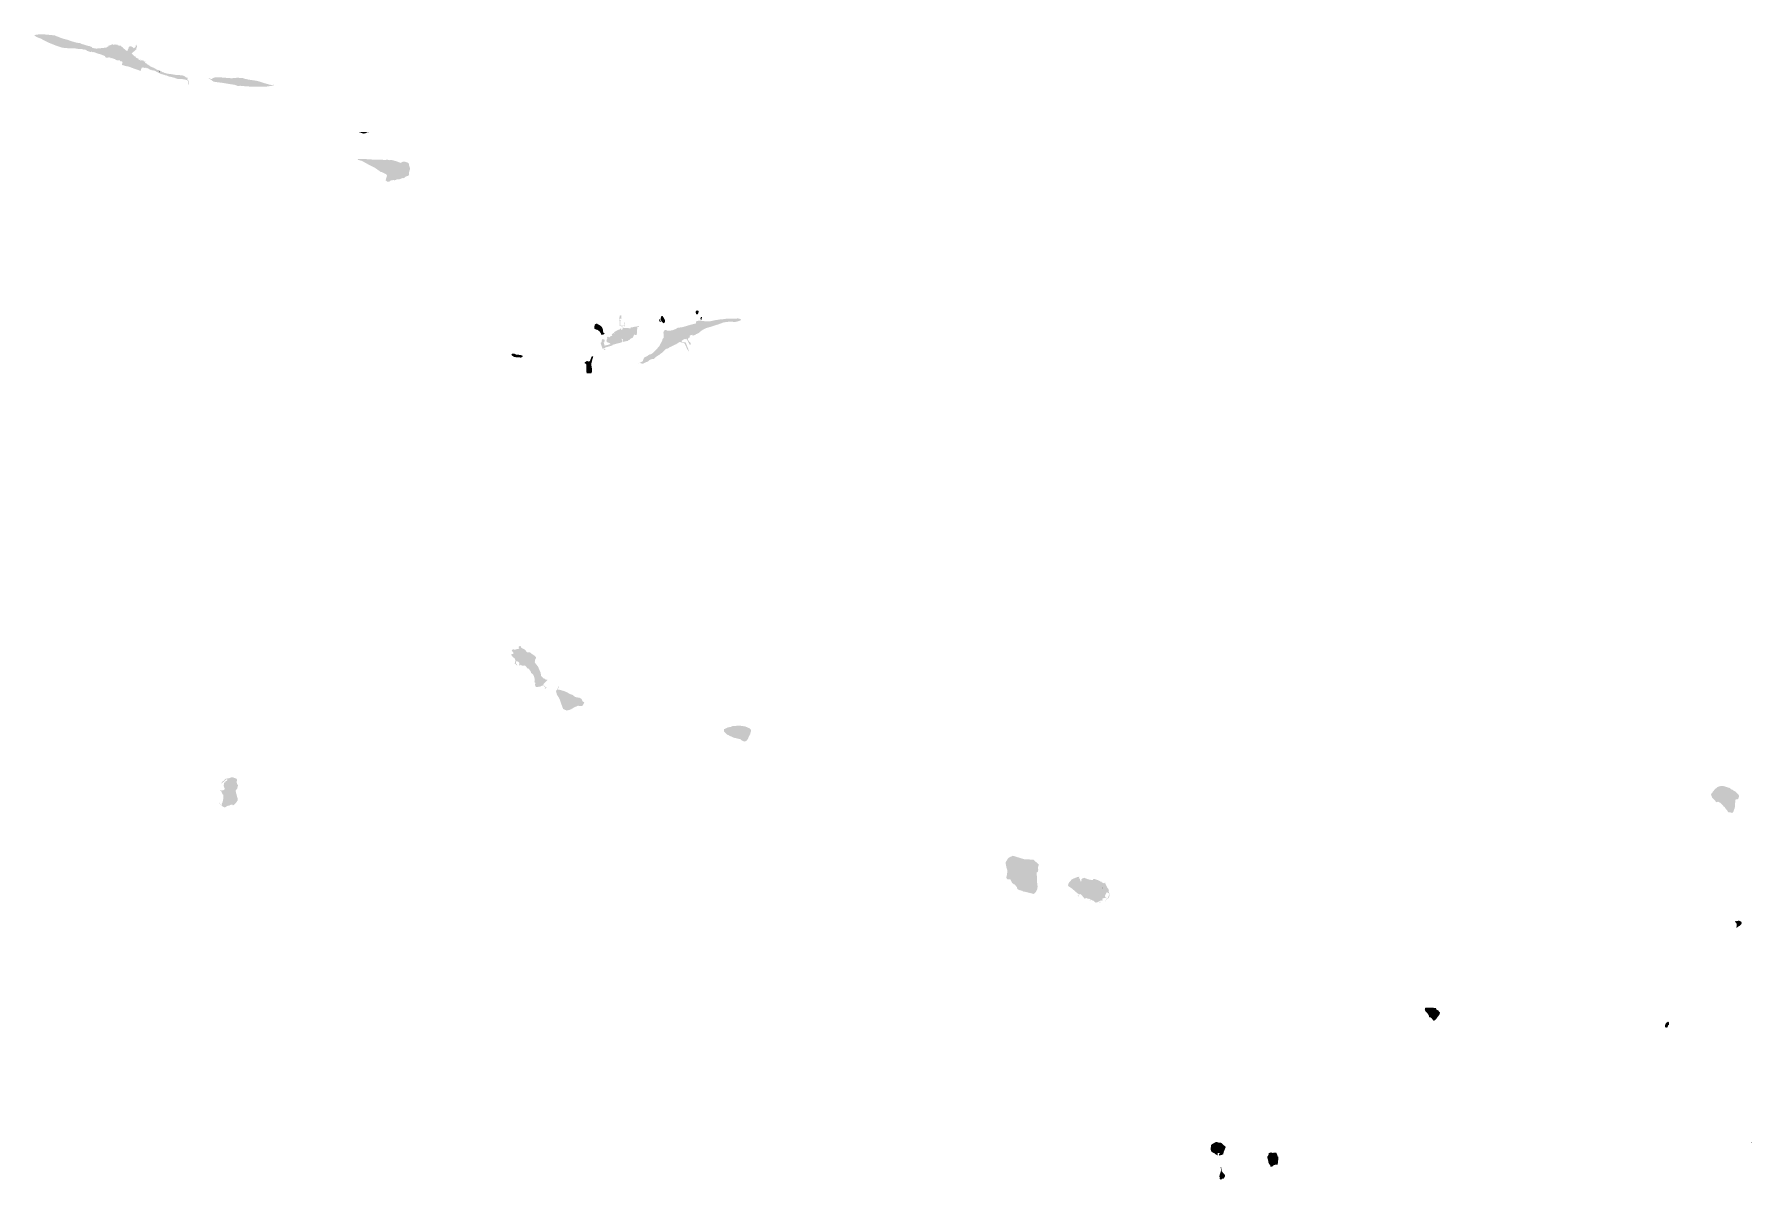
# Model space of a CAD drawing. Header units: inches. Extents: x 654032 to 718425, y 9295013 to 9424773.
# Drawn here: x 663695 to 704794, y 9332048 to 9359447 of the extents above; entities that cross this region are included whole.
import ezdxf

# ---------------------------------------------------------------- set-up
doc = ezdxf.new("R2010")
doc.units = ezdxf.units.IN
doc.header["$MEASUREMENT"] = 0

msp = doc.modelspace()

# ---------------------------------------------------------------- hatches: boundary and pattern name
for points in [[(665469, 9359157), (665463, 9359172), (665499, 9359183), (665518, 9359191), (665561, 9359208), (665573, 9359211), (665574, 9359193), (665595, 9359200), (665618, 9359202), (665620, 9359207), (665633, 9359206), (665633, 9359201), (665637, 9359200), (665638, 9359205), (665645, 9359202), (665646, 9359198), (665656, 9359196), (665659, 9359204), (665684, 9359196), (665688, 9359207), (665692, 9359206), (665685, 9359189), (665716, 9359182), (665718, 9359176), (665730, 9359172), (665738, 9359178), (665756, 9359174), (665761, 9359177), (665775, 9359169), (665786, 9359158), (665780, 9359149), (665789, 9359142), (665796, 9359148), (665807, 9359141), (665814, 9359137), (665812, 9359133), (665820, 9359125), (665830, 9359115), (665843, 9359100), (665848, 9359099), (665880, 9359069), (665917, 9359048), (665928, 9359057), (665926, 9359078), (665944, 9359098), (665950, 9359125), (665958, 9359146), (665981, 9359159), (666005, 9359160), (666036, 9359147), (666053, 9359137), (666066, 9359121), (666072, 9359109), (666115, 9359145), (666121, 9359180), (666130, 9359200), (666154, 9359161), (666132, 9359104), (666138, 9359090), (666024, 9358993), (666040, 9358972), (666067, 9358946), (666098, 9358918), (666107, 9358920), (666124, 9358904), (666118, 9358900), (666149, 9358878), (666160, 9358870), (666177, 9358871), (666188, 9358866), (666178, 9358856), (666193, 9358845), (666222, 9358831), (666231, 9358847), (666240, 9358842), (666232, 9358822), (666243, 9358817), (666248, 9358828), (666264, 9358821), (666270, 9358831), (666294, 9358817), (666294, 9358813), (666300, 9358809), (666308, 9358826), (666323, 9358816), (666313, 9358796), (666326, 9358790), (666337, 9358804), (666355, 9358793), (666340, 9358769), (666374, 9358747), (666379, 9358751), (666389, 9358744), (666385, 9358739), (666393, 9358733), (666394, 9358727), (666406, 9358727), (666439, 9358706), (666449, 9358702), (666456, 9358694), (666471, 9358681), (666504, 9358665), (666518, 9358661), (666533, 9358658), (666533, 9358652), (666543, 9358647), (666546, 9358654), (666558, 9358649), (666566, 9358639), (666579, 9358630), (666597, 9358621), (666602, 9358630), (666610, 9358625), (666604, 9358616), (666626, 9358603), (666651, 9358593), (666666, 9358597), (666682, 9358597), (666688, 9358591), (666689, 9358582), (666699, 9358580), (666706, 9358579), (666712, 9358574), (666716, 9358566), (666732, 9358564), (666741, 9358561), (666751, 9358551), (666781, 9358537), (666788, 9358555), (666794, 9358553), (666788, 9358534), (666811, 9358524), (666821, 9358524), (666850, 9358512), (666890, 9358506), (666936, 9358497), (666984, 9358494), (667024, 9358487), (667051, 9358481), (667102, 9358475), (667150, 9358473), (667164, 9358477), (667190, 9358469), (667214, 9358465), (667233, 9358466), (667269, 9358457), (667295, 9358440), (667314, 9358427), (667334, 9358412), (667361, 9358412), (667360, 9358387), (667355, 9358384), (667357, 9358368), (667367, 9358355), (667376, 9358345), (667390, 9358334), (667390, 9358276), (667381, 9358243), (667369, 9358248), (667371, 9358286), (667375, 9358314), (667376, 9358325), (667364, 9358339), (667357, 9358347), (667347, 9358352), (667335, 9358355), (667307, 9358364), (667272, 9358371), (667231, 9358377), (667205, 9358379), (667174, 9358381), (667146, 9358380), (667125, 9358381), (667119, 9358382), (667101, 9358388), (667064, 9358402), (667043, 9358410), (667006, 9358420), (666955, 9358432), (666920, 9358438), (666905, 9358441), (666895, 9358445), (666884, 9358450), (666874, 9358456), (666864, 9358462), (666859, 9358463), (666850, 9358464), (666841, 9358463), (666832, 9358465), (666818, 9358471), (666802, 9358479), (666789, 9358483), (666781, 9358486), (666772, 9358488), (666755, 9358492), (666743, 9358495), (666727, 9358499), (666719, 9358501), (666712, 9358505), (666698, 9358512), (666689, 9358515), (666680, 9358520), (666672, 9358525), (666665, 9358529), (666652, 9358537), (666641, 9358542), (666632, 9358548), (666607, 9358559), (666590, 9358571), (666566, 9358580), (666543, 9358590), (666540, 9358581), (666532, 9358584), (666534, 9358591), (666525, 9358595), (666518, 9358579), (666499, 9358585), (666504, 9358596), (666491, 9358600), (666488, 9358596), (666479, 9358599), (666481, 9358605), (666471, 9358609), (666466, 9358592), (666451, 9358598), (666456, 9358619), (666428, 9358621), (666423, 9358628), (666419, 9358631), (666406, 9358633), (666399, 9358635), (666399, 9358639), (666385, 9358647), (666381, 9358632), (666372, 9358635), (666375, 9358645), (666352, 9358653), (666349, 9358643), (666328, 9358649), (666324, 9358639), (666313, 9358641), (666317, 9358656), (666310, 9358653), (666290, 9358658), (666287, 9358651), (666274, 9358650), (666268, 9358651), (666263, 9358641), (666263, 9358636), (666264, 9358631), (666254, 9358627), (666249, 9358620), (666246, 9358609), (666242, 9358579), (666235, 9358572), (666158, 9358602), (666106, 9358619), (666012, 9358654), (665966, 9358670), (665941, 9358679), (665888, 9358687), (665790, 9358716), (665802, 9358766), (665807, 9358785), (665801, 9358787), (665803, 9358793), (665787, 9358799), (665785, 9358803), (665775, 9358807), (665766, 9358802), (665763, 9358795), (665767, 9358792), (665765, 9358788), (665758, 9358792), (665765, 9358809), (665757, 9358810), (665747, 9358814), (665747, 9358821), (665723, 9358830), (665721, 9358825), (665710, 9358828), (665708, 9358825), (665688, 9358831), (665685, 9358827), (665675, 9358830), (665672, 9358824), (665663, 9358827), (665665, 9358834), (665636, 9358842), (665634, 9358849), (665627, 9358854), (665609, 9358859), (665583, 9358868), (665580, 9358862), (665564, 9358866), (665567, 9358875), (665539, 9358885), (665532, 9358873), (665523, 9358876), (665526, 9358890), (665514, 9358891), (665510, 9358888), (665494, 9358893), (665494, 9358898), (665484, 9358900), (665480, 9358891), (665455, 9358897), (665454, 9358889), (665431, 9358894), (665427, 9358888), (665390, 9358900), (665392, 9358911), (665388, 9358914), (665388, 9358920), (665384, 9358925), (665351, 9358941), (665309, 9358959), (665257, 9358975), (665230, 9358983), (665212, 9358988), (665160, 9359008), (665135, 9359018), (665087, 9359027), (665084, 9359012), (665074, 9359015), (665075, 9359029), (665049, 9359034), (665045, 9359022), (665012, 9359033), (664983, 9359043), (664954, 9359055), (664939, 9359066), (664940, 9359071), (664915, 9359079), (664882, 9359087), (664877, 9359083), (664865, 9359086), (664864, 9359091), (664825, 9359094), (664791, 9359095), (664773, 9359094), (664746, 9359097), (664736, 9359100), (664712, 9359103), (664694, 9359107), (664670, 9359111), (664644, 9359113), (664621, 9359113), (664582, 9359114), (664547, 9359114), (664498, 9359116), (664451, 9359119), (664414, 9359122), (664366, 9359129), (664344, 9359134), (664307, 9359145), (664276, 9359157), (664233, 9359170), (664196, 9359184), (664154, 9359202), (664123, 9359214), (664050, 9359244), (664005, 9359264), (663962, 9359286), (663930, 9359303), (663912, 9359313), (663879, 9359329), (663853, 9359346), (663818, 9359358), (663765, 9359377), (663732, 9359396), (663705, 9359413), (663695, 9359421), (663696, 9359425), (663702, 9359428), (663727, 9359437), (663764, 9359442), (663809, 9359446), (663836, 9359447), (663885, 9359447), (663940, 9359446), (663988, 9359441), (664005, 9359444), (664043, 9359436), (664093, 9359432), (664146, 9359425), (664176, 9359424), (664187, 9359424), (664206, 9359408), (664262, 9359389), (664314, 9359370), (664352, 9359353), (664404, 9359339), (664445, 9359329), (664500, 9359313), (664574, 9359286), (664623, 9359271), (664694, 9359252), (664754, 9359239), (664797, 9359236), (664822, 9359219), (664886, 9359202), (664947, 9359181), (665011, 9359162), (665014, 9359168), (665035, 9359161), (665034, 9359157), (665079, 9359140), (665075, 9359129), (665081, 9359123), (665126, 9359114), (665168, 9359108), (665193, 9359108), (665263, 9359114), (665349, 9359123), (665422, 9359132), (665431, 9359133), (665428, 9359146), (665469, 9359157)], [(666686, 9358545), (666684, 9358546), (666686, 9358551), (666681, 9358553), (666685, 9358563), (666706, 9358555), (666702, 9358545), (666697, 9358547), (666695, 9358541), (666693, 9358542), (666692, 9358538), (666685, 9358541), (666686, 9358545)], [(667942, 9358347), (667895, 9358380), (667872, 9358398), (667870, 9358399), (667870, 9358400), (667870, 9358401), (667871, 9358403), (667872, 9358404), (667874, 9358405), (667875, 9358405), (667877, 9358405), (667920, 9358379), (667924, 9358377), (667929, 9358377), (667936, 9358379), (667947, 9358384), (667961, 9358395), (667973, 9358402), (667985, 9358408), (668001, 9358413), (668026, 9358417), (668041, 9358418), (668059, 9358417), (668100, 9358417), (668172, 9358416), (668227, 9358411), (668274, 9358408), (668335, 9358400), (668390, 9358399), (668440, 9358399), (668490, 9358402), (668526, 9358407), (668546, 9358409), (668563, 9358410), (668576, 9358410), (668594, 9358407), (668609, 9358404), (668631, 9358403), (668652, 9358403), (668677, 9358401), (668686, 9358399), (668706, 9358392), (668736, 9358384), (668819, 9358365), (668868, 9358357), (668926, 9358349), (668961, 9358344), (669030, 9358333), (669064, 9358323), (669134, 9358301), (669171, 9358288), (669233, 9358271), (669305, 9358249), (669361, 9358238), (669385, 9358229), (669394, 9358228), (669397, 9358228), (669400, 9358230), (669402, 9358233), (669405, 9358238), (669410, 9358242), (669416, 9358243), (669419, 9358243), (669422, 9358242), (669425, 9358237), (669425, 9358235), (669422, 9358230), (669417, 9358227), (669409, 9358222), (669400, 9358218), (669390, 9358216), (669372, 9358214), (669342, 9358212), (669298, 9358205), (669266, 9358200), (669236, 9358195), (669171, 9358196), (669088, 9358198), (668991, 9358193), (668846, 9358199), (668703, 9358209), (668620, 9358217), (668575, 9358211), (668564, 9358212), (668555, 9358213), (668549, 9358216), (668540, 9358222), (668529, 9358228), (668511, 9358233), (668499, 9358237), (668441, 9358248), (668415, 9358251), (668358, 9358261), (668263, 9358275), (668180, 9358290), (668140, 9358294), (668027, 9358308), (667997, 9358314), (667977, 9358320), (667971, 9358325), (667942, 9358347)], [(671458, 9357115), (671479, 9357115), (671518, 9357109), (671656, 9357111), (671671, 9357106), (671709, 9357112), (671667, 9357099), (671658, 9357100), (671613, 9357078), (671574, 9357073), (671518, 9357087), (671484, 9357104), (671458, 9357109), (671458, 9357115)], [(672131, 9356076), (672117, 9356095), (672107, 9356104), (672058, 9356128), (672043, 9356139), (672010, 9356152), (671979, 9356159), (671953, 9356179), (671929, 9356195), (671908, 9356211), (671877, 9356232), (671853, 9356249), (671823, 9356265), (671804, 9356277), (671750, 9356302), (671725, 9356313), (671686, 9356334), (671653, 9356355), (671612, 9356376), (671562, 9356406), (671527, 9356421), (671489, 9356431), (671447, 9356445), (671437, 9356442), (671432, 9356445), (671436, 9356452), (671442, 9356463), (671477, 9356463), (671519, 9356463), (671554, 9356465), (671587, 9356467), (671611, 9356465), (671657, 9356460), (671724, 9356455), (671804, 9356452), (671863, 9356447), (671910, 9356448), (671941, 9356452), (671965, 9356449), (671990, 9356449), (672018, 9356451), (672036, 9356447), (672053, 9356441), (672074, 9356443), (672097, 9356440), (672117, 9356447), (672133, 9356449), (672169, 9356443), (672202, 9356437), (672243, 9356442), (672277, 9356435), (672303, 9356425), (672346, 9356414), (672382, 9356402), (672430, 9356384), (672459, 9356372), (672483, 9356384), (672516, 9356403), (672564, 9356402), (672587, 9356394), (672613, 9356384), (672642, 9356369), (672658, 9356349), (672662, 9356313), (672668, 9356292), (672676, 9356271), (672684, 9356250), (672686, 9356230), (672680, 9356211), (672671, 9356175), (672659, 9356126), (672657, 9356116), (672660, 9356090), (672648, 9356065), (672611, 9356054), (672588, 9356048), (672561, 9356028), (672549, 9356013), (672535, 9356012), (672524, 9356006), (672510, 9356008), (672491, 9356004), (672460, 9355989), (672446, 9355986), (672425, 9355980), (672415, 9355978), (672390, 9355980), (672370, 9355978), (672350, 9355967), (672322, 9355958), (672311, 9355955), (672301, 9355959), (672284, 9355962), (672267, 9355958), (672253, 9355957), (672240, 9355953), (672226, 9355952), (672209, 9355935), (672188, 9355924), (672180, 9355924), (672136, 9355927), (672127, 9355936), (672116, 9355945), (672101, 9355953), (672108, 9355979), (672137, 9356068), (672131, 9356076)], [(677325, 9352272), (677299, 9352262), (677291, 9352260), (677279, 9352259), (677271, 9352260), (677263, 9352263), (677260, 9352266), (677257, 9352272), (677256, 9352280), (677254, 9352289), (677251, 9352296), (677243, 9352308), (677230, 9352326), (677217, 9352344), (677212, 9352348), (677190, 9352365), (677184, 9352371), (677176, 9352376), (677164, 9352379), (677154, 9352382), (677133, 9352388), (677121, 9352393), (677109, 9352399), (677100, 9352404), (677097, 9352411), (677097, 9352421), (677097, 9352434), (677099, 9352459), (677104, 9352493), (677111, 9352508), (677119, 9352516), (677137, 9352524), (677154, 9352526), (677170, 9352520), (677186, 9352510), (677196, 9352504), (677219, 9352493), (677238, 9352479), (677264, 9352462), (677272, 9352453), (677285, 9352432), (677298, 9352399), (677302, 9352379), (677304, 9352363), (677307, 9352336), (677311, 9352321), (677315, 9352313), (677323, 9352303), (677328, 9352298), (677341, 9352294), (677345, 9352292), (677346, 9352288), (677346, 9352285), (677343, 9352281), (677325, 9352272)], [(677527, 9352004), (677458, 9351985), (677350, 9351954), (677358, 9351911), (677347, 9351892), (677321, 9351894), (677316, 9351903), (677349, 9351920), (677341, 9351948), (677335, 9351942), (677294, 9351925), (677257, 9352034), (677256, 9352036), (677244, 9352071), (677273, 9352081), (677273, 9352119), (677288, 9352158), (677346, 9352141), (677336, 9352084), (677319, 9352080), (677343, 9351998), (677478, 9352035), (677478, 9352047), (677458, 9352064), (677395, 9352085), (677387, 9352132), (677409, 9352178), (677398, 9352189), (677419, 9352217), (677449, 9352198), (677474, 9352207), (677473, 9352220), (677493, 9352227), (677511, 9352235), (677526, 9352250), (677514, 9352277), (677535, 9352285), (677545, 9352267), (677548, 9352271), (677538, 9352299), (677559, 9352307), (677567, 9352288), (677574, 9352292), (677565, 9352317), (677611, 9352348), (677680, 9352383), (677710, 9352392), (677710, 9352402), (677743, 9352408), (677747, 9352373), (677759, 9352375), (677755, 9352465), (677704, 9352468), (677705, 9352590), (677695, 9352600), (677697, 9352665), (677704, 9352718), (677743, 9352727), (677747, 9352649), (677707, 9352647), (677706, 9352611), (677727, 9352610), (677729, 9352603), (677716, 9352584), (677716, 9352478), (677765, 9352479), (677806, 9352480), (677803, 9352547), (677830, 9352549), (677827, 9352534), (677811, 9352533), (677812, 9352480), (677821, 9352488), (677826, 9352480), (677826, 9352469), (677824, 9352462), (677813, 9352459), (677808, 9352468), (677787, 9352468), (677761, 9352460), (677765, 9352395), (677781, 9352393), (677783, 9352434), (677819, 9352418), (677860, 9352421), (677968, 9352416), (677967, 9352438), (678019, 9352438), (678019, 9352445), (678106, 9352458), (678161, 9352473), (678173, 9352461), (678156, 9352448), (678147, 9352455), (678135, 9352454), (678125, 9352446), (678122, 9352436), (678124, 9352426), (678111, 9352251), (678051, 9352263), (678016, 9352190), (677944, 9352157), (677949, 9352140), (677903, 9352127), (677906, 9352116), (677782, 9352090), (677785, 9352152), (677752, 9352166), (677753, 9352140), (677765, 9352139), (677768, 9352093), (677747, 9352085), (677749, 9352077), (677653, 9352054), (677522, 9352016), (677527, 9352004)], [(680607, 9352612), (680601, 9352608), (680592, 9352605), (680573, 9352598), (680559, 9352592), (680534, 9352582), (680518, 9352576), (680500, 9352572), (680460, 9352567), (680441, 9352567), (680429, 9352567), (680415, 9352569), (680390, 9352574), (680377, 9352575), (680346, 9352575), (680323, 9352574), (680311, 9352573), (680294, 9352569), (680278, 9352565), (680266, 9352563), (680254, 9352563), (680235, 9352562), (680215, 9352561), (680203, 9352559), (680177, 9352552), (680130, 9352534), (680078, 9352514), (679999, 9352489), (679941, 9352469), (679895, 9352455), (679820, 9352434), (679786, 9352423), (679768, 9352417), (679753, 9352410), (679712, 9352390), (679697, 9352381), (679679, 9352370), (679612, 9352321), (679615, 9352316), (679575, 9352293), (679563, 9352287), (679556, 9352284), (679546, 9352281), (679539, 9352279), (679534, 9352276), (679524, 9352267), (679511, 9352259), (679502, 9352255), (679479, 9352247), (679449, 9352239), (679443, 9352260), (679415, 9352257), (679381, 9352236), (679378, 9352233), (679377, 9352230), (679376, 9352226), (679390, 9352203), (679358, 9352189), (679354, 9352186), (679349, 9352181), (679347, 9352178), (679344, 9352173), (679342, 9352168), (679339, 9352157), (679337, 9352145), (679370, 9352086), (679385, 9352090), (679410, 9352033), (679378, 9352021), (679350, 9352079), (679316, 9352145), (679311, 9352143), (679302, 9352166), (679278, 9352155), (679261, 9352148), (679253, 9352160), (679196, 9352123), (679188, 9352118), (679185, 9352115), (679184, 9352113), (679183, 9352108), (679182, 9352104), (679184, 9352100), (679195, 9352089), (679205, 9352083), (679216, 9352080), (679228, 9352079), (679282, 9352078), (679345, 9351919), (679347, 9351910), (679355, 9351867), (679355, 9351864), (679355, 9351862), (679353, 9351861), (679351, 9351862), (679350, 9351864), (679344, 9351876), (679338, 9351889), (679330, 9351902), (679322, 9351913), (679314, 9351926), (679304, 9351951), (679276, 9352014), (679257, 9352049), (679248, 9352058), (679198, 9352071), (679143, 9352091), (679057, 9352036), (679053, 9352033), (679049, 9352032), (679041, 9352031), (679030, 9352027), (679020, 9352020), (679003, 9352011), (678994, 9352006), (678978, 9351999), (678961, 9351992), (678950, 9351986), (678944, 9351982), (678935, 9351975), (678930, 9351973), (678920, 9351970), (678911, 9351968), (678902, 9351964), (678897, 9351961), (678883, 9351950), (678863, 9351937), (678851, 9351930), (678841, 9351928), (678833, 9351926), (678824, 9351924), (678814, 9351923), (678810, 9351923), (678804, 9351919), (678798, 9351914), (678792, 9351907), (678789, 9351903), (678782, 9351897), (678767, 9351882), (678744, 9351858), (678735, 9351847), (678727, 9351839), (678713, 9351828), (678697, 9351818), (678681, 9351806), (678670, 9351796), (678656, 9351785), (678597, 9351748), (678579, 9351735), (678565, 9351724), (678544, 9351704), (678529, 9351689), (678522, 9351684), (678516, 9351681), (678510, 9351680), (678501, 9351680), (678490, 9351680), (678484, 9351679), (678472, 9351677), (678452, 9351671), (678434, 9351665), (678424, 9351658), (678403, 9351643), (678392, 9351633), (678386, 9351627), (678378, 9351621), (678373, 9351619), (678362, 9351616), (678348, 9351611), (678315, 9351596), (678269, 9351573), (678256, 9351569), (678248, 9351568), (678240, 9351568), (678229, 9351573), (678216, 9351578), (678201, 9351582), (678189, 9351583), (678178, 9351583), (678171, 9351582), (678164, 9351579), (678156, 9351576), (678150, 9351572), (678145, 9351570), (678143, 9351570), (678142, 9351570), (678141, 9351571), (678256, 9351626), (678261, 9351646), (678288, 9351715), (678376, 9351760), (678391, 9351772), (678406, 9351781), (678421, 9351788), (678430, 9351791), (678439, 9351792), (678450, 9351794), (678460, 9351798), (678468, 9351802), (678477, 9351810), (678491, 9351820), (678631, 9351963), (678648, 9351987), (678656, 9351998), (678666, 9352014), (678669, 9352026), (678675, 9352037), (678686, 9352052), (678694, 9352064), (678701, 9352081), (678715, 9352110), (678721, 9352126), (678724, 9352136), (678728, 9352149), (678734, 9352161), (678740, 9352169), (678746, 9352174), (678751, 9352180), (678755, 9352186), (678757, 9352196), (678758, 9352203), (678757, 9352263), (678753, 9352284), (678751, 9352303), (678751, 9352313), (678754, 9352323), (678760, 9352342), (678770, 9352357), (678777, 9352368), (678786, 9352372), (678794, 9352374), (678812, 9352372), (678838, 9352362), (678852, 9352361), (678873, 9352359), (678910, 9352357), (678933, 9352362), (678969, 9352370), (678995, 9352378), (679016, 9352388), (679032, 9352394), (679055, 9352405), (679073, 9352415), (679097, 9352429), (679107, 9352430), (679120, 9352429), (679134, 9352431), (679149, 9352434), (679176, 9352439), (679208, 9352443), (679391, 9352497), (679509, 9352526), (679517, 9352526), (679522, 9352530), (679527, 9352532), (679531, 9352537), (679533, 9352573), (679547, 9352589), (679562, 9352593), (679585, 9352594), (679609, 9352596), (679622, 9352598), (679631, 9352601), (679637, 9352602), (679643, 9352601), (679654, 9352597), (679661, 9352594), (679675, 9352591), (679698, 9352589), (679743, 9352584), (679773, 9352582), (679801, 9352580), (679835, 9352581), (679861, 9352583), (679885, 9352586), (679971, 9352606), (680028, 9352615), (680119, 9352629), (680128, 9352629), (680144, 9352629), (680161, 9352631), (680210, 9352636), (680270, 9352646), (680370, 9352647), (680467, 9352642), (680482, 9352643), (680497, 9352645), (680512, 9352650), (680529, 9352652), (680540, 9352650), (680558, 9352647), (680611, 9352625), (680607, 9352612)], [(678753, 9352536), (678726, 9352559), (678711, 9352584), (678684, 9352573), (678669, 9352571), (678657, 9352575), (678649, 9352602), (678643, 9352614), (678640, 9352627), (678652, 9352641), (678673, 9352592), (678697, 9352602), (678678, 9352630), (678681, 9352646), (678695, 9352691), (678704, 9352706), (678717, 9352710), (678729, 9352705), (678741, 9352693), (678758, 9352666), (678781, 9352625), (678785, 9352604), (678787, 9352586), (678784, 9352565), (678782, 9352552), (678772, 9352547), (678753, 9352536)], [(679537, 9352835), (679558, 9352849), (679562, 9352842), (679568, 9352836), (679580, 9352840), (679596, 9352826), (679586, 9352785), (679577, 9352763), (679571, 9352752), (679556, 9352746), (679543, 9352749), (679528, 9352763), (679526, 9352775), (679522, 9352796), (679522, 9352813), (679537, 9352835)], [(679643, 9352670), (679646, 9352678), (679649, 9352682), (679650, 9352684), (679652, 9352685), (679655, 9352686), (679658, 9352686), (679672, 9352683), (679675, 9352681), (679677, 9352679), (679677, 9352677), (679677, 9352673), (679677, 9352670), (679675, 9352667), (679673, 9352665), (679666, 9352657), (679665, 9352655), (679664, 9352650), (679664, 9352647), (679665, 9352641), (679665, 9352632), (679664, 9352629), (679663, 9352625), (679662, 9352623), (679661, 9352622), (679659, 9352622), (679657, 9352621), (679655, 9352622), (679654, 9352624), (679652, 9352626), (679651, 9352627), (679651, 9352628), (679649, 9352628), (679648, 9352628), (679644, 9352627), (679640, 9352626), (679637, 9352626), (679635, 9352626), (679633, 9352628), (679631, 9352631), (679631, 9352634), (679632, 9352641), (679634, 9352646), (679638, 9352658), (679643, 9352670)], [(675376, 9351762), (675376, 9351759), (675376, 9351755), (675378, 9351748), (675378, 9351742), (675377, 9351738), (675374, 9351735), (675369, 9351732), (675364, 9351730), (675361, 9351727), (675358, 9351725), (675356, 9351722), (675352, 9351718), (675351, 9351717), (675347, 9351716), (675342, 9351715), (675335, 9351715), (675327, 9351715), (675322, 9351716), (675317, 9351717), (675313, 9351719), (675308, 9351721), (675303, 9351722), (675297, 9351723), (675294, 9351723), (675247, 9351723), (675235, 9351723), (675207, 9351725), (675194, 9351727), (675188, 9351728), (675179, 9351730), (675167, 9351735), (675161, 9351739), (675154, 9351744), (675145, 9351750), (675130, 9351760), (675123, 9351764), (675119, 9351768), (675115, 9351772), (675114, 9351777), (675114, 9351783), (675115, 9351790), (675119, 9351797), (675122, 9351801), (675126, 9351804), (675134, 9351808), (675142, 9351809), (675151, 9351809), (675168, 9351807), (675180, 9351806), (675183, 9351806), (675185, 9351805), (675203, 9351796), (675209, 9351793), (675219, 9351789), (675229, 9351787), (675241, 9351785), (675260, 9351783), (675287, 9351781), (675302, 9351779), (675323, 9351776), (675330, 9351775), (675347, 9351772), (675353, 9351772), (675357, 9351772), (675362, 9351772), (675365, 9351772), (675368, 9351772), (675372, 9351770), (675374, 9351768), (675375, 9351766), (675376, 9351764), (675376, 9351762)], [(677021, 9351334), (676912, 9351336), (676901, 9351428), (676906, 9351544), (676895, 9351563), (676859, 9351583), (676874, 9351604), (676923, 9351636), (676961, 9351620), (676985, 9351622), (677036, 9351747), (677070, 9351742), (677067, 9351732), (677021, 9351559), (677040, 9351440), (677037, 9351366), (677027, 9351355), (677021, 9351334)], [(675537, 9344257), (675522, 9344275), (675509, 9344287), (675498, 9344274), (675468, 9344318), (675431, 9344353), (675421, 9344343), (675406, 9344342), (675364, 9344345), (675335, 9344367), (675310, 9344343), (675297, 9344368), (675299, 9344391), (675306, 9344399), (675295, 9344417), (675271, 9344439), (675234, 9344458), (675214, 9344400), (675248, 9344371), (675246, 9344357), (675256, 9344348), (675253, 9344344), (675191, 9344396), (675212, 9344479), (675195, 9344498), (675202, 9344508), (675140, 9344555), (675122, 9344585), (675108, 9344600), (675103, 9344613), (675157, 9344628), (675162, 9344649), (675146, 9344675), (675130, 9344689), (675118, 9344720), (675155, 9344733), (675200, 9344728), (675226, 9344734), (675248, 9344743), (675270, 9344742), (675302, 9344757), (675285, 9344780), (675287, 9344797), (675315, 9344814), (675334, 9344811), (675350, 9344771), (675379, 9344756), (675436, 9344728), (675464, 9344699), (675472, 9344672), (675502, 9344661), (675532, 9344665), (675564, 9344657), (675609, 9344619), (675653, 9344591), (675683, 9344568), (675704, 9344548), (675697, 9344518), (675689, 9344499), (675674, 9344489), (675672, 9344427), (675693, 9344388), (675725, 9344352), (675750, 9344316), (675808, 9344182), (675817, 9344137), (675825, 9344094), (675858, 9344067), (675885, 9344037), (675925, 9344026), (675922, 9344004), (675937, 9344009), (675952, 9344011), (675963, 9344011), (675975, 9343998), (675962, 9343987), (675922, 9343947), (675892, 9343916), (675873, 9343893), (675938, 9343822), (675950, 9343830), (675958, 9343821), (675914, 9343788), (675908, 9343796), (675928, 9343820), (675876, 9343874), (675834, 9343860), (675798, 9343844), (675766, 9343839), (675758, 9343838), (675738, 9343834), (675710, 9343833), (675693, 9343846), (675683, 9343857), (675679, 9343887), (675678, 9343901), (675684, 9343914), (675679, 9343945), (675660, 9343948), (675659, 9343960), (675667, 9343963), (675666, 9343983), (675669, 9343998), (675671, 9344018), (675664, 9344047), (675657, 9344069), (675649, 9344094), (675638, 9344117), (675611, 9344156), (675588, 9344158), (675578, 9344186), (675568, 9344216), (675537, 9344257)], [(676507, 9343287), (676437, 9343270), (676396, 9343288), (676350, 9343310), (676328, 9343368), (676313, 9343406), (676305, 9343431), (676276, 9343517), (676248, 9343574), (676236, 9343597), (676215, 9343628), (676193, 9343671), (676191, 9343688), (676177, 9343745), (676208, 9343767), (676239, 9343853), (676251, 9343850), (676220, 9343771), (676263, 9343768), (676303, 9343756), (676364, 9343739), (676426, 9343714), (676486, 9343682), (676528, 9343661), (676576, 9343645), (676631, 9343599), (676661, 9343588), (676747, 9343574), (676791, 9343546), (676804, 9343517), (676818, 9343488), (676858, 9343464), (676811, 9343382), (676736, 9343379), (676708, 9343389), (676655, 9343364), (676604, 9343340), (676554, 9343309), (676507, 9343287)], [(680668, 9342535), (680611, 9342564), (680591, 9342585), (680553, 9342594), (680507, 9342604), (680443, 9342619), (680423, 9342626), (680402, 9342637), (680373, 9342649), (680338, 9342661), (680310, 9342682), (680297, 9342685), (680263, 9342703), (680226, 9342747), (680199, 9342770), (680203, 9342794), (680198, 9342824), (680230, 9342834), (680260, 9342852), (680298, 9342868), (680320, 9342872), (680371, 9342882), (680405, 9342899), (680428, 9342901), (680498, 9342905), (680538, 9342912), (680574, 9342912), (680609, 9342904), (680642, 9342899), (680704, 9342891), (680807, 9342848), (680838, 9342821), (680850, 9342798), (680848, 9342783), (680832, 9342740), (680833, 9342713), (680826, 9342705), (680803, 9342661), (680768, 9342589), (680743, 9342551), (680711, 9342531), (680686, 9342529), (680668, 9342535)], [(668256, 9340954), (668245, 9340952), (668202, 9340975), (668168, 9341003), (668141, 9341018), (668133, 9341037), (668131, 9341050), (668129, 9341069), (668140, 9341067), (668137, 9341059), (668142, 9341036), (668148, 9341022), (668162, 9341011), (668188, 9340998), (668180, 9341023), (668178, 9341033), (668202, 9341087), (668217, 9341164), (668219, 9341235), (668214, 9341255), (668198, 9341269), (668186, 9341297), (668171, 9341329), (668173, 9341348), (668141, 9341360), (668141, 9341371), (668199, 9341358), (668230, 9341372), (668251, 9341386), (668253, 9341405), (668232, 9341439), (668228, 9341469), (668223, 9341489), (668233, 9341504), (668233, 9341520), (668230, 9341539), (668262, 9341556), (668277, 9341582), (668299, 9341588), (668324, 9341615), (668289, 9341625), (668223, 9341565), (668200, 9341546), (668180, 9341527), (668170, 9341531), (668200, 9341579), (668223, 9341583), (668260, 9341632), (668298, 9341643), (668353, 9341651), (668373, 9341658), (668406, 9341671), (668442, 9341673), (668532, 9341639), (668546, 9341616), (668538, 9341574), (668541, 9341536), (668551, 9341506), (668569, 9341485), (668557, 9341431), (668552, 9341409), (668538, 9341394), (668532, 9341378), (668520, 9341372), (668513, 9341351), (668519, 9341315), (668549, 9341202), (668560, 9341164), (668564, 9341135), (668555, 9341112), (668533, 9341081), (668503, 9341043), (668458, 9341005), (668453, 9341002), (668447, 9340998), (668437, 9341022), (668401, 9341020), (668352, 9340994), (668322, 9340991), (668256, 9340954)], [(703938, 9341088), (703923, 9341108), (703916, 9341117), (703901, 9341135), (703887, 9341151), (703884, 9341154), (703875, 9341159), (703871, 9341162), (703857, 9341179), (703852, 9341185), (703849, 9341189), (703847, 9341192), (703837, 9341215), (703835, 9341218), (703834, 9341223), (703825, 9341249), (703823, 9341259), (703835, 9341293), (703847, 9341291), (703860, 9341321), (703872, 9341341), (703889, 9341358), (703911, 9341388), (703952, 9341419), (703961, 9341430), (703971, 9341439), (703992, 9341446), (704007, 9341450), (704013, 9341453), (704023, 9341455), (704044, 9341461), (704078, 9341468), (704093, 9341469), (704100, 9341468), (704165, 9341451), (704237, 9341427), (704252, 9341425), (704258, 9341423), (704266, 9341418), (704315, 9341380), (704319, 9341378), (704323, 9341379), (704328, 9341379), (704333, 9341378), (704339, 9341370), (704364, 9341352), (704397, 9341336), (704440, 9341293), (704482, 9341251), (704486, 9341242), (704488, 9341233), (704489, 9341216), (704484, 9341194), (704478, 9341173), (704472, 9341159), (704466, 9341154), (704450, 9341147), (704434, 9341141), (704425, 9341145), (704419, 9341147), (704416, 9341146), (704412, 9341140), (704407, 9341132), (704402, 9341116), (704400, 9341100), (704401, 9341094), (704403, 9341089), (704403, 9341082), (704399, 9341074), (704399, 9341066), (704397, 9341035), (704397, 9341008), (704397, 9340991), (704397, 9340985), (704395, 9340976), (704391, 9340955), (704382, 9340923), (704368, 9340884), (704356, 9340850), (704350, 9340841), (704339, 9340831), (704331, 9340823), (704323, 9340821), (704316, 9340822), (704303, 9340826), (704289, 9340833), (704281, 9340835), (704273, 9340834), (704255, 9340834), (704244, 9340835), (704229, 9340842), (704222, 9340849), (704220, 9340855), (704208, 9340884), (704201, 9340889), (704176, 9340916), (704156, 9340947), (704132, 9340971), (704122, 9340978), (704116, 9340986), (704109, 9340996), (704099, 9341007), (704085, 9341018), (704066, 9341037), (704056, 9341048), (704047, 9341057), (704036, 9341067), (704013, 9341078), (703996, 9341086), (703990, 9341088), (703985, 9341088), (703981, 9341088), (703979, 9341087), (703977, 9341086), (703975, 9341085), (703973, 9341084), (703971, 9341084), (703969, 9341085), (703968, 9341086), (703965, 9341087), (703965, 9341087), (703963, 9341087), (703961, 9341086), (703957, 9341082), (703955, 9341078), (703954, 9341076), (703953, 9341075), (703953, 9341075), (703951, 9341075), (703951, 9341076), (703949, 9341077), (703938, 9341088)], [(687705, 9339058), (687696, 9338995), (687661, 9338925), (687616, 9338886), (687602, 9338882), (687583, 9338890), (687549, 9338900), (687396, 9338937), (687366, 9338940), (687327, 9338963), (687284, 9338968), (687231, 9338993), (687214, 9339020), (687208, 9339025), (687208, 9339050), (687196, 9339058), (687176, 9339086), (687163, 9339106), (687138, 9339115), (687111, 9339138), (687098, 9339141), (687079, 9339182), (687053, 9339230), (687004, 9339236), (686979, 9339235), (686953, 9339275), (686971, 9339333), (686981, 9339427), (686977, 9339465), (686962, 9339508), (686936, 9339632), (686996, 9339732), (687039, 9339765), (687115, 9339796), (687382, 9339714), (687604, 9339702), (687735, 9339587), (687715, 9339524), (687719, 9339461), (687716, 9339419), (687684, 9339396), (687691, 9339177), (687705, 9339058)], [(688955, 9339224), (688998, 9339215), (689028, 9339215), (689029, 9339227), (689040, 9339236), (689056, 9339243), (689162, 9339208), (689211, 9339179), (689221, 9339178), (689235, 9339180), (689237, 9339167), (689247, 9339162), (689257, 9339153), (689268, 9339147), (689280, 9339142), (689291, 9339140), (689298, 9339140), (689301, 9339141), (689305, 9339142), (689310, 9339145), (689314, 9339149), (689315, 9339150), (689316, 9339152), (689321, 9339152), (689324, 9339143), (689326, 9339135), (689328, 9339122), (689344, 9339089), (689352, 9339077), (689359, 9339064), (689362, 9339053), (689367, 9339043), (689376, 9339029), (689385, 9339019), (689395, 9339007), (689402, 9338996), (689408, 9338982), (689410, 9338964), (689407, 9338940), (689413, 9338912), (689420, 9338898), (689437, 9338890), (689438, 9338888), (689436, 9338882), (689430, 9338867), (689426, 9338853), (689424, 9338840), (689424, 9338832), (689421, 9338826), (689417, 9338813), (689413, 9338805), (689414, 9338798), (689413, 9338795), (689408, 9338796), (689404, 9338794), (689400, 9338783), (689394, 9338779), (689378, 9338773), (689369, 9338767), (689358, 9338757), (689346, 9338741), (689339, 9338732), (689326, 9338714), (689319, 9338707), (689315, 9338707), (689316, 9338709), (689327, 9338724), (689349, 9338759), (689359, 9338773), (689373, 9338781), (689380, 9338788), (689387, 9338790), (689431, 9338887), (689360, 9338923), (689312, 9338826), (689341, 9338804), (689349, 9338797), (689346, 9338796), (689316, 9338790), (689279, 9338779), (689264, 9338774), (689258, 9338772), (689255, 9338767), (689252, 9338753), (689256, 9338745), (689259, 9338741), (689263, 9338740), (689267, 9338739), (689267, 9338735), (689264, 9338732), (689258, 9338730), (689228, 9338725), (689200, 9338722), (689179, 9338708), (689194, 9338690), (689197, 9338689), (689200, 9338684), (689219, 9338698), (689221, 9338695), (689202, 9338681), (689203, 9338680), (689201, 9338678), (689205, 9338670), (689220, 9338682), (689223, 9338678), (689205, 9338665), (689199, 9338676), (689198, 9338676), (689195, 9338680), (689176, 9338665), (689173, 9338669), (689192, 9338684), (689191, 9338685), (689191, 9338687), (689176, 9338706), (689160, 9338697), (689151, 9338690), (689137, 9338685), (689117, 9338680), (689111, 9338677), (689109, 9338677), (689103, 9338677), (689097, 9338678), (689090, 9338680), (689081, 9338686), (689069, 9338696), (689057, 9338706), (689051, 9338710), (689043, 9338718), (689020, 9338728), (688992, 9338742), (688973, 9338750), (688963, 9338729), (688980, 9338722), (688978, 9338716), (688940, 9338733), (688942, 9338738), (688959, 9338731), (688969, 9338752), (688928, 9338771), (688914, 9338765), (688887, 9338779), (688875, 9338784), (688861, 9338782), (688836, 9338777), (688828, 9338776), (688826, 9338773), (688823, 9338763), (688799, 9338771), (688800, 9338774), (688820, 9338767), (688822, 9338774), (688816, 9338784), (688806, 9338800), (688780, 9338830), (688769, 9338842), (688757, 9338853), (688746, 9338863), (688740, 9338870), (688733, 9338876), (688725, 9338878), (688712, 9338879), (688705, 9338872), (688701, 9338866), (688683, 9338835), (688700, 9338825), (688697, 9338820), (688660, 9338842), (688663, 9338847), (688678, 9338837), (688697, 9338869), (688694, 9338871), (688677, 9338885), (688651, 9338906), (688628, 9338925), (688593, 9338955), (688562, 9338982), (688545, 9338997), (688530, 9339009), (688508, 9339026), (688490, 9339038), (688474, 9339049), (688450, 9339064), (688443, 9339069), (688442, 9339072), (688438, 9339075), (688434, 9339080), (688434, 9339087), (688434, 9339091), (688437, 9339105), (688439, 9339110), (688441, 9339117), (688444, 9339129), (688446, 9339133), (688449, 9339138), (688459, 9339155), (688465, 9339164), (688470, 9339171), (688477, 9339179), (688485, 9339188), (688500, 9339204), (688510, 9339215), (688524, 9339229), (688534, 9339238), (688538, 9339240), (688547, 9339244), (688555, 9339247), (688567, 9339252), (688586, 9339258), (688604, 9339266), (688617, 9339271), (688623, 9339272), (688630, 9339274), (688635, 9339276), (688645, 9339285), (688648, 9339285), (688701, 9339294), (688707, 9339291), (688696, 9339276), (688689, 9339260), (688699, 9339257), (688706, 9339250), (688721, 9339249), (688721, 9339240), (688728, 9339184), (688734, 9339179), (688759, 9339191), (688753, 9339203), (688747, 9339209), (688749, 9339220), (688768, 9339247), (688816, 9339270), (688900, 9339238), (688955, 9339224)], [(689248, 9339033), (689257, 9339031), (689254, 9339020), (689245, 9339022), (689248, 9339033)], [(704546, 9338215), (704558, 9338187), (704545, 9338162), (704522, 9338138), (704505, 9338117), (704487, 9338111), (704474, 9338101), (704456, 9338088), (704437, 9338074), (704429, 9338073), (704426, 9338085), (704435, 9338111), (704438, 9338143), (704434, 9338169), (704423, 9338190), (704400, 9338212), (704397, 9338235), (704417, 9338231), (704443, 9338233), (704476, 9338243), (704511, 9338238), (704546, 9338215)], [(697000, 9336161), (697052, 9336163), (697134, 9336162), (697200, 9336157), (697236, 9336153), (697242, 9336148), (697245, 9336145), (697242, 9336134), (697246, 9336131), (697244, 9336121), (697259, 9336115), (697267, 9336107), (697288, 9336097), (697296, 9336091), (697324, 9336054), (697333, 9336052), (697330, 9336016), (697305, 9335973), (697274, 9335934), (697237, 9335882), (697228, 9335872), (697214, 9335864), (697199, 9335852), (697187, 9335848), (697183, 9335848), (697179, 9335849), (697176, 9335852), (697172, 9335858), (697166, 9335867), (697159, 9335876), (697144, 9335896), (697129, 9335915), (697110, 9335928), (697102, 9335931), (697096, 9335931), (697090, 9335929), (697086, 9335930), (697080, 9335935), (697076, 9335941), (697068, 9335973), (697065, 9335983), (697059, 9335989), (697051, 9336002), (697037, 9336022), (697016, 9336044), (696990, 9336071), (696984, 9336080), (696971, 9336122), (696972, 9336131), (696977, 9336147), (696982, 9336155), (696987, 9336159), (697000, 9336161)], [(702784, 9335689), (702771, 9335693), (702764, 9335689), (702745, 9335685), (702730, 9335690), (702723, 9335702), (702721, 9335720), (702719, 9335739), (702723, 9335749), (702730, 9335768), (702740, 9335789), (702751, 9335798), (702767, 9335811), (702791, 9335827), (702818, 9335806), (702815, 9335753), (702790, 9335736), (702790, 9335732), (702784, 9335689)], [(692048, 9332620), (692050, 9332664), (692064, 9332664), (692065, 9332681), (692018, 9332683), (692016, 9332637), (692020, 9332637), (692020, 9332630), (692002, 9332632), (692003, 9332640), (691980, 9332643), (691964, 9332654), (691930, 9332682), (691917, 9332689), (691915, 9332685), (691872, 9332713), (691859, 9332728), (691845, 9332771), (691848, 9332797), (691856, 9332875), (691858, 9332880), (691861, 9332883), (691865, 9332886), (691873, 9332892), (691895, 9332906), (691958, 9332941), (691965, 9332943), (691972, 9332946), (691977, 9332947), (691982, 9332948), (691990, 9332948), (691998, 9332946), (692024, 9332938), (692036, 9332934), (692044, 9332933), (692054, 9332932), (692084, 9332933), (692113, 9332920), (692125, 9332909), (692134, 9332899), (692143, 9332888), (692154, 9332875), (692209, 9332833), (692178, 9332756), (692170, 9332733), (692168, 9332730), (692166, 9332726), (692164, 9332723), (692163, 9332720), (692161, 9332716), (692159, 9332706), (692146, 9332657), (692141, 9332656), (692138, 9332650), (692137, 9332649), (692136, 9332648), (692134, 9332647), (692088, 9332633), (692062, 9332632), (692050, 9332620), (692048, 9332620)], [(704786, 9332930), (704778, 9332939), (704777, 9332944), (704776, 9332951), (704773, 9332958), (704779, 9332962), (704779, 9332955), (704784, 9332950), (704794, 9332935), (704786, 9332930)], [(692077, 9332055), (692066, 9332061), (692057, 9332078), (692067, 9332109), (692057, 9332114), (692056, 9332134), (692069, 9332172), (692054, 9332182), (692069, 9332187), (692094, 9332258), (692088, 9332347), (692098, 9332345), (692113, 9332244), (692134, 9332226), (692143, 9332207), (692170, 9332183), (692185, 9332167), (692190, 9332126), (692172, 9332095), (692154, 9332068), (692130, 9332071), (692114, 9332064), (692094, 9332048), (692077, 9332055)], [(693281, 9332360), (693277, 9332363), (693275, 9332366), (693274, 9332373), (693273, 9332381), (693271, 9332387), (693270, 9332390), (693266, 9332395), (693262, 9332399), (693258, 9332407), (693239, 9332439), (693221, 9332470), (693232, 9332477), (693229, 9332486), (693224, 9332502), (693218, 9332520), (693214, 9332535), (693209, 9332552), (693206, 9332563), (693203, 9332573), (693201, 9332581), (693202, 9332589), (693203, 9332596), (693210, 9332608), (693222, 9332626), (693226, 9332631), (693229, 9332638), (693231, 9332641), (693232, 9332645), (693231, 9332650), (693230, 9332655), (693229, 9332660), (693229, 9332664), (693230, 9332667), (693233, 9332673), (693239, 9332679), (693255, 9332689), (693280, 9332696), (693288, 9332698), (693299, 9332698), (693307, 9332696), (693314, 9332692), (693321, 9332688), (693326, 9332686), (693331, 9332685), (693339, 9332687), (693351, 9332690), (693358, 9332690), (693364, 9332690), (693370, 9332690), (693377, 9332691), (693386, 9332694), (693393, 9332696), (693405, 9332696), (693413, 9332693), (693421, 9332688), (693423, 9332684), (693426, 9332675), (693428, 9332668), (693430, 9332662), (693435, 9332654), (693439, 9332647), (693442, 9332641), (693444, 9332634), (693444, 9332628), (693447, 9332613), (693448, 9332607), (693451, 9332604), (693454, 9332601), (693457, 9332600), (693467, 9332600), (693465, 9332559), (693462, 9332506), (693458, 9332474), (693455, 9332441), (693454, 9332436), (693453, 9332434), (693451, 9332430), (693448, 9332424), (693448, 9332420), (693449, 9332414), (693450, 9332411), (693450, 9332408), (693450, 9332406), (693447, 9332406), (693444, 9332406), (693439, 9332406), (693433, 9332406), (693423, 9332407), (693407, 9332407), (693387, 9332403), (693374, 9332400), (693356, 9332392), (693347, 9332386), (693337, 9332379), (693329, 9332371), (693323, 9332364), (693317, 9332360), (693316, 9332359), (693288, 9332359), (693286, 9332359), (693281, 9332360)]]:
    msp.add_hatch(color=256).paths.add_polyline_path(points, flags=0)

doc.saveas('drawing.dxf')
